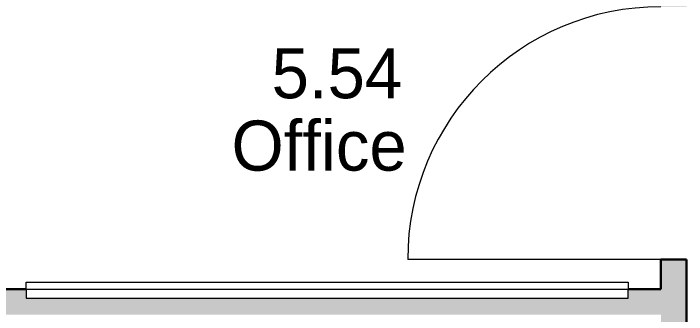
# Model space of a CAD drawing. Header units: millimetres. Extents: x 155927 to 326028, y -36033 to 97293.
# Drawn here: x 158567 to 161251, y 23256 to 24458 of the extents above; entities that cross this region are included whole.
import ezdxf

# ---------------------------------------------------------------- set-up
doc = ezdxf.new("R2010")
doc.units = ezdxf.units.MM
doc.header["$MEASUREMENT"] = 0
for name, color, linetype, lineweight in [('A-AREA-IDEN', 7, 'CONTINUOUS', 9), ('A-DOOR', 4, 'CONTINUOUS', 9), ('A-WALL-PATT', 7, 'CONTINUOUS', 9), ('I-FURN', 8, 'CONTINUOUS', 9), ('I-WALL', 7, 'CONTINUOUS', 9)]:
    doc.layers.add(name, color=color, linetype=linetype, lineweight=lineweight)
doc.styles.add('Century Gothic', font='GOTHIC.TTF', dxfattribs={"height": 200})

msp = doc.modelspace()

# ---------------------------------------------------------------- hatches: boundary and pattern name
at = {"layer": 'A-WALL-PATT'}
h = msp.add_hatch(color=256, dxfattribs=at)
h.paths.add_polyline_path([(161250.8, 15209.6), (161250.8, 15810.2), (161148.8, 15810.2), (161148.8, 15209.6)], flags=0)
h.paths.add_polyline_path([(161250.8, 16820.2), (161250.8, 18075.1), (161148.8, 18075.1), (161148.8, 16820.2)], flags=0)
h.paths.add_polyline_path([(161250.8, 19085.1), (161250.8, 20775.1), (161148.8, 20775.1), (161148.8, 19085.1)], flags=0)
h.paths.add_polyline_path([(161250.8, 21785.1), (161250.8, 23475.1), (161148.8, 23475.1), (161148.8, 21785.1)], flags=0)
h.paths.add_polyline_path([(161148.8, 24485.1), (161250.8, 24485.1), (161250.8, 26057.6), (161148.8, 26057.6), (161148.8, 25303)], flags=0)
msp.add_hatch(color=256, dxfattribs=at).paths.add_polyline_path([(161148.8, 23255.6), (161148.8, 23357.6), (161017.7, 23357.6), (161017.7, 23320.5), (158617.7, 23320.5), (158617.7, 23357.6), (156862.8, 23357.6), (156862.8, 23255.6), (161119.6, 23255.6)], flags=0)

# ---------------------------------------------------------------- linework, layer by layer
at = {"layer": 'A-DOOR'}
msp.add_line((161148.8, 23475.1), (160138.8, 23475.1), dxfattribs=at)
msp.add_arc((161148.8, 23475.1), 1010, 90, 180, dxfattribs=at)
at = {"layer": 'I-FURN'}
for p, q in [((158617.7, 23355.5), (158617.7, 23385.5)), ((158617.7, 23385.5), (161017.7, 23385.5)), ((161017.7, 23385.5), (161017.7, 23355.5)), ((161017.7, 23355.5), (158617.7, 23355.5)), ((161017.7, 23355.5), (158617.7, 23355.5)), ((158617.7, 23355.5), (158617.7, 23320.5)), ((161017.7, 23320.5), (161017.7, 23355.5)), ((158617.7, 23320.5), (161017.7, 23320.5))]:
    msp.add_line(p, q, dxfattribs=at)
at = {"layer": 'I-WALL', "lineweight": 30}
for p, q in [((161148.8, 23475.1), (161148.8, 23357.6)), ((161250.8, 23475.1), (161148.8, 23475.1)), ((161250.8, 21785.1), (161250.8, 23475.1)), ((158617.7, 23357.6), (156862.8, 23357.6)), ((161148.8, 23357.6), (161017.7, 23357.6))]:
    msp.add_line(p, q, dxfattribs=at)

# ---------------------------------------------------------------- texts
at = {"layer": 'A-AREA-IDEN', "style": 'Century Gothic'}
for s, p in [('5.54', (159596.2, 24119.4)), ('Office', (159436.5, 23830.4))]:
    msp.add_text(s, height=200, dxfattribs=at).set_placement(p)

doc.saveas('drawing.dxf')
